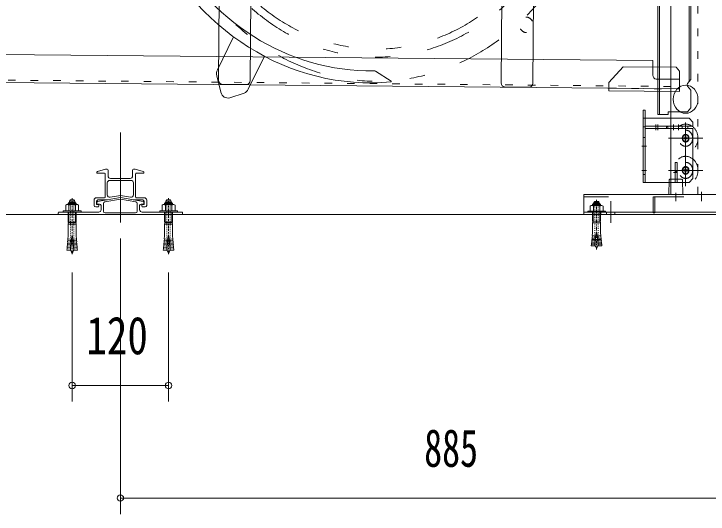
# Model space of a CAD drawing. Units: millimetres, scale not verified. Extents: x -5740 to 5856, y -4020 to 4020.
# Drawn here: x 3932 to 4796, y -3009 to -2387 of the extents above; entities that cross this region are included whole.
import ezdxf
from ezdxf.enums import TextEntityAlignment as Align

# ---------------------------------------------------------------- set-up
doc = ezdxf.new("R2010")
doc.units = ezdxf.units.MM
doc.header["$LTSCALE"] = 10
for name, pattern in [('USER1', [3, 1, -2]), ('USER2', [10, 4, -6]), ('USER3', [13, 6, -3, 1, -3]), ('USER4', [24, 12, -5, 2, -5]), ('USER5', [25, 6, -5, 2, -5, 2, -5])]:
    doc.linetypes.add(name, pattern=pattern)
for name, color, linetype, lineweight in [('0-0_0', 7, 'Continuous', 18), ('0-1_0-0SHITUMEI', 4, 'Continuous', 18), ('0-3_2-03BODL', 2, 'Continuous', 18), ('0-4_2-53DIM', 7, 'Continuous', 18), ('0-6_2-7RACK', 3, 'USER4', 18), ('0-9_2-F', 7, 'USER5', 9), ('0-C_2ラック-5下レル', 3, 'Continuous', 18), ('0-D_2ラック-9上ラック', 7, 'Continuous', 18), ('0-E_2ラック-A上ラック架台', 3, 'Continuous', 18), ('1-0_0-00', 4, 'Continuous', 18), ('1-1_2ラック-D上自転車１', 4, 'Continuous', 18)]:
    doc.layers.add(name, color=color, linetype=linetype, lineweight=lineweight)
doc.styles.add('ＭＳ ゴシック', font='')
doc.styles.get('ＭＳ ゴシック').set_extended_font_data('MS Gothic')

# ---------------------------------------------------------------- blocks, each defined once
blk = doc.blocks.new('C-10x60L_7')
at = {"layer": '0-1_0-0SHITUMEI'}
for p, q in [((-54.8, 440), (-54.8, -440)), ((-54.8, 440), (0, 440)), ((0, -440), (0, 440)), ((-608, -88), (-608, 88)), ((-551.1, -130), (-551.1, 130)), ((-551.1, 130), (-488, 130)), ((-480, 152), (-432, 200)), ((-480, -152), (-480, 152)), ((-480, -122), (-480, 122)), ((-464.5, 167.5), (-374.8, 167.5)), ((-432, -200), (-432, 200)), ((-432, 200), (-374.8, 200)), ((-374.8, 268), (-342.8, 323.3)), ((-374.8, -268), (-374.8, 268)), ((-342.8, 323.3), (-54.8, 323.3)), ((-342.8, 161.7), (-54.8, 161.7)), ((-54.8, -323.3), (-54.8, 323.3)), ((0, 200), (507.1, 200)), ((0, 167.5), (507.1, 167.5)), ((507.1, -200), (507.1, 200)), ((520, 177.6), (507.1, 200)), ((507.1, 167.5), (520, 177.6)), ((520, 177.6), (603.6, 200)), ((520, -177.6), (520, 177.6)), ((603.6, -200), (603.6, 200)), ((603.6, 200), (1192.1, 200)), ((1192.1, 200), (1333.7, 212.4)), ((1200, 20), (1917.3, 82.8)), ((1200, -20), (1200, 20)), ((1349.4, 33.1), (1333.7, 212.4)), ((1473.2, 224.6), (1403.5, 218.5)), ((1419.2, 39.2), (1403.5, 218.5)), ((1488.9, 45.3), (1473.2, 224.6)), ((1612.7, 236.8), (1542.9, 230.7)), ((1558.6, 51.4), (1542.9, 230.7)), ((1628.4, 57.5), (1612.7, 236.8)), ((1752.1, 249), (1682.4, 242.9)), ((1698.1, 63.6), (1682.4, 242.9)), ((1767.8, 69.7), (1752.1, 249)), ((1821.9, 255.1), (1901.6, 262.1)), ((1837.6, 75.8), (1821.9, 255.1)), ((1917.3, 82.8), (1901.6, 262.1)), ((-551.1, -130), (-488, -130)), ((-480, -152), (-432, -200)), ((-464.5, -167.5), (-374.8, -167.5)), ((-432, -200), (-374.8, -200)), ((-374.8, -268), (-342.8, -323.3)), ((-342.8, -161.7), (-54.8, -161.7)), ((-342.8, -323.3), (-54.8, -323.3)), ((0, -167.5), (507.1, -167.5)), ((0, -200), (507.1, -200)), ((507.1, -167.5), (520, -177.6)), ((520, -177.6), (507.1, -200)), ((520, -177.6), (603.6, -200)), ((603.6, -200), (1192.1, -200)), ((1192.1, -200), (1333.7, -212.4)), ((1200, -20), (1917.3, -82.8)), ((1349.4, -33.1), (1333.7, -212.4)), ((1419.2, -39.2), (1403.5, -218.5)), ((1473.2, -224.6), (1403.5, -218.5)), ((1488.9, -45.3), (1473.2, -224.6)), ((1558.6, -51.4), (1542.9, -230.7)), ((1612.7, -236.8), (1542.9, -230.7)), ((1628.4, -57.5), (1612.7, -236.8)), ((1698.1, -63.6), (1682.4, -242.9)), ((1752.1, -249), (1682.4, -242.9)), ((1767.8, -69.7), (1752.1, -249)), ((1837.6, -75.8), (1821.9, -255.1)), ((1821.9, -255.1), (1901.6, -262.1)), ((1917.3, -82.8), (1901.6, -262.1)), ((-54.8, -440), (0, -440))]:
    blk.add_line(p, q, dxfattribs=at)
at = {"layer": '0-1_0-0SHITUMEI', "linetype": 'USER3'}
blk.add_line((-688, 0), (2120, 0), dxfattribs=at)
at = {"layer": '0-1_0-0SHITUMEI', "linetype": 'USER2'}
for p, q in [((-472, 80), (1774.7, 80)), ((-472, -80), (1774.7, -80))]:
    blk.add_line(p, q, dxfattribs=at)
at = {"layer": '0-1_0-0SHITUMEI'}
for centre, radius, start, end in [((-499.1, 0), 140, 111.787, 141.055), ((-488, 122), 8, 0, 90), ((-472, 88), 8, 180, 270), ((50.3, 0), 425.1, 157.649, 202.351), ((-256.5, 242.5), 118.2, 180.014, 223.119), ((1360.4, 308.8), 100, 254.513, 295.487), ((1499.9, 321), 100, 254.513, 295.487), ((1639.4, 333.2), 100, 254.513, 295.487), ((1778.8, 345.4), 100, 254.513, 295.487), ((1774.7, -400), 480, 56.443, 82.426), ((-499.1, 0), 140, 218.945, 248.213), ((-488, -122), 8, 270, 0), ((-472, -88), 8, 90, 180), ((-256.5, -242.5), 118.2, 136.881, 179.986), ((1360.4, -308.8), 100, 64.513, 105.487), ((1499.9, -321), 100, 64.513, 105.487), ((1639.4, -333.2), 100, 64.513, 105.487), ((1778.8, -345.4), 100, 64.513, 105.487), ((1774.7, 400), 480, 277.574, 303.557)]:
    blk.add_arc(centre, radius, start, end, dxfattribs=at)
at = {"layer": '0-1_0-0SHITUMEI', "linetype": 'USER2'}
for centre, start, end in [((1774.7, -400), 82.426, 90), ((1774.7, 400), 270, 277.574)]:
    blk.add_arc(centre, 480, start, end, dxfattribs=at)
blk = doc.blocks.new('C-10x60L_8')
at = {"layer": '1-0_0-00'}
for p, q in [((-54.8, 440), (-54.8, -440)), ((-54.8, 440), (0, 440)), ((0, -440), (0, 440)), ((-608, -88), (-608, 88)), ((-551.1, -130), (-551.1, 130)), ((-551.1, 130), (-488, 130)), ((-480, 152), (-432, 200)), ((-480, -152), (-480, 152)), ((-480, -122), (-480, 122)), ((-464.5, 167.5), (-374.8, 167.5)), ((-432, -200), (-432, 200)), ((-432, 200), (-374.8, 200)), ((-374.8, 268), (-342.8, 323.3)), ((-374.8, -268), (-374.8, 268)), ((-342.8, 323.3), (-54.8, 323.3)), ((-342.8, 161.7), (-54.8, 161.7)), ((-54.8, -323.3), (-54.8, 323.3)), ((0, 200), (507.1, 200)), ((0, 167.5), (507.1, 167.5)), ((507.1, -200), (507.1, 200)), ((520, 177.6), (507.1, 200)), ((507.1, 167.5), (520, 177.6)), ((520, 177.6), (603.6, 200)), ((520, -177.6), (520, 177.6)), ((603.6, -200), (603.6, 200)), ((603.6, 200), (1192.1, 200)), ((1192.1, 200), (1333.7, 212.4)), ((1200, 20), (1917.3, 82.8)), ((1200, -20), (1200, 20)), ((1349.4, 33.1), (1333.7, 212.4)), ((1473.2, 224.6), (1403.5, 218.5)), ((1419.2, 39.2), (1403.5, 218.5)), ((1488.9, 45.3), (1473.2, 224.6)), ((1612.7, 236.8), (1542.9, 230.7)), ((1558.6, 51.4), (1542.9, 230.7)), ((1628.4, 57.5), (1612.7, 236.8)), ((1752.1, 249), (1682.4, 242.9)), ((1698.1, 63.6), (1682.4, 242.9)), ((1767.8, 69.7), (1752.1, 249)), ((1821.9, 255.1), (1901.6, 262.1)), ((1837.6, 75.8), (1821.9, 255.1)), ((1917.3, 82.8), (1901.6, 262.1)), ((-551.1, -130), (-488, -130)), ((-480, -152), (-432, -200)), ((-464.5, -167.5), (-374.8, -167.5)), ((-432, -200), (-374.8, -200)), ((-374.8, -268), (-342.8, -323.3)), ((-342.8, -161.7), (-54.8, -161.7)), ((-342.8, -323.3), (-54.8, -323.3)), ((0, -167.5), (507.1, -167.5)), ((0, -200), (507.1, -200)), ((507.1, -167.5), (520, -177.6)), ((520, -177.6), (507.1, -200)), ((520, -177.6), (603.6, -200)), ((603.6, -200), (1192.1, -200)), ((1192.1, -200), (1333.7, -212.4)), ((1200, -20), (1917.3, -82.8)), ((1349.4, -33.1), (1333.7, -212.4)), ((1419.2, -39.2), (1403.5, -218.5)), ((1473.2, -224.6), (1403.5, -218.5)), ((1488.9, -45.3), (1473.2, -224.6)), ((1558.6, -51.4), (1542.9, -230.7)), ((1612.7, -236.8), (1542.9, -230.7)), ((1628.4, -57.5), (1612.7, -236.8)), ((1698.1, -63.6), (1682.4, -242.9)), ((1752.1, -249), (1682.4, -242.9)), ((1767.8, -69.7), (1752.1, -249)), ((1837.6, -75.8), (1821.9, -255.1)), ((1821.9, -255.1), (1901.6, -262.1)), ((1917.3, -82.8), (1901.6, -262.1)), ((-54.8, -440), (0, -440))]:
    blk.add_line(p, q, dxfattribs=at)
at = {"layer": '1-0_0-00', "linetype": 'USER3'}
blk.add_line((-688, 0), (2120, 0), dxfattribs=at)
at = {"layer": '1-0_0-00', "linetype": 'USER2'}
for p, q in [((-472, 80), (1774.7, 80)), ((-472, -80), (1774.7, -80))]:
    blk.add_line(p, q, dxfattribs=at)
at = {"layer": '1-0_0-00'}
for centre, radius, start, end in [((-499.1, 0), 140, 111.787, 141.055), ((-488, 122), 8, 0, 90), ((-472, 88), 8, 180, 270), ((50.3, 0), 425.1, 157.649, 202.351), ((-256.5, 242.5), 118.2, 180.014, 223.119), ((1360.4, 308.8), 100, 254.513, 295.487), ((1499.9, 321), 100, 254.513, 295.487), ((1639.4, 333.2), 100, 254.513, 295.487), ((1778.8, 345.4), 100, 254.513, 295.487), ((1774.7, -400), 480, 56.443, 82.426), ((-499.1, 0), 140, 218.945, 248.213), ((-488, -122), 8, 270, 0), ((-472, -88), 8, 90, 180), ((-256.5, -242.5), 118.2, 136.881, 179.986), ((1360.4, -308.8), 100, 64.513, 105.487), ((1499.9, -321), 100, 64.513, 105.487), ((1639.4, -333.2), 100, 64.513, 105.487), ((1778.8, -345.4), 100, 64.513, 105.487), ((1774.7, 400), 480, 277.574, 303.557)]:
    blk.add_arc(centre, radius, start, end, dxfattribs=at)
at = {"layer": '1-0_0-00', "linetype": 'USER2'}
for centre, start, end in [((1774.7, -400), 82.426, 90), ((1774.7, 400), 270, 277.574)]:
    blk.add_arc(centre, 480, start, end, dxfattribs=at)
blk = doc.blocks.new('akys')
at = {"layer": '0-D_2ラック-9上ラック'}
for p, q in [((16428.74, 2102.16), (16428.74, 1707.66)), ((16431.24, 2102.16), (16431.24, 1707.66)), ((16473.24, 2060.62), (16473.24, 1748.69)), ((16475.74, 2058.12), (16475.74, 1751.19)), ((16207.13, 1747.09), (16209.2, 1996)), ((16252.13, 1746.72), (16254.2, 1995.63)), ((15807.14, 1750.42), (15808.54, 1918.33)), ((15852.14, 1750.05), (15853.54, 1917.96)), ((15805.63, 1763.41), (15827.92, 1803.65)), ((14709.93, 1789.06), (16421.87, 1774.81)), ((15849.37, 1739.19), (15871.66, 1779.43)), ((16421.87, 1774.81), (16421.72, 1756.81)), ((16379.8, 1767.16), (16359.64, 1747.33)), ((16379.8, 1767.16), (16454.8, 1766.53)), ((16459.76, 1761.49), (16454.8, 1766.53)), ((14709.64, 1754.06), (16459.58, 1739.49)), ((15810.63, 1735.42), (15804.77, 1755.81)), ((16029.58, 1761.51), (16051.55, 1749.35)), ((16459.55, 1736.49), (16459.76, 1761.49)), ((16051.63, 1748.35), (16051.55, 1749.35)), ((16359.55, 1737.33), (16359.64, 1747.33)), ((16426.68, 1751.77), (16459.67, 1751.49)), ((16459.67, 1751.49), (16459.58, 1739.49)), ((16475.74, 1751.19), (16470.97, 1746.43)), ((15812.1, 1745.38), (15847.1, 1745.09)), ((16212.09, 1742.05), (16247.09, 1741.76)), ((16359.55, 1737.33), (16459.55, 1736.49)), ((16475.74, 1738.12), (16470.97, 1742.89)), ((16475.74, 1716.16), (16475.74, 1738.12)), ((15823, 1728.57), (15843.39, 1734.42)), ((16443.74, 1711.16), (16470.74, 1711.16)), ((16443.74, 1711.16), (16443.74, 1707.66)), ((16475.74, 1716.16), (16470.74, 1711.16)), ((16428.74, 1707.66), (16443.74, 1707.66))]:
    blk.add_line(p, q, dxfattribs=at)
at = {"layer": '0-D_2ラック-9上ラック', "linetype": 'USER1'}
for p, q in [((14709.66, 1757.06), (16459.6, 1742.49)), ((16359.58, 1740.33), (16459.57, 1739.49))]:
    blk.add_line(p, q, dxfattribs=at)
blk.add_circle((16242.73, 1819.3), 9.6, dxfattribs=at)
at = {"layer": '0-D_2ラック-9上ラック'}
blk.add_circle((16468.24, 1726.66), 17.5, dxfattribs=at)
for centre, radius, start, end in [((16021.8, 2102.15), 355.05, 207.22617, 274.82017), ((16021.8, 2102.15), 340.05, 211.15517, 270.89117), ((15814.38, 1758.57), 10, 151.02317, 196.02317), ((16027.16, 1757.14), 5, 61.02317, 90.89117), ((16426.72, 1756.77), 5, 179.52317, 269.52317), ((15812.14, 1750.38), 5, 179.52317, 269.52317), ((15847.14, 1750.09), 5, 269.52317, 359.52317), ((16212.13, 1747.05), 5, 179.52317, 269.52317), ((16247.13, 1746.76), 5, 269.52317, 359.52317), ((16472.74, 1744.66), 2.5, 135, 225), ((15840.63, 1744.03), 10, 286.02317, 331.02317), ((15820.24, 1738.18), 10, 196.02317, 286.02317)]:
    blk.add_arc(centre, radius, start, end, dxfattribs=at)
at = {"layer": '0-E_2ラック-A上ラック架台'}
blk.add_line((16447.24, 1608.27), (16447.24, 3298.27), dxfattribs=at)
at = {"layer": '0-E_2ラック-A上ラック架台', "color": 7, "linetype": 'USER1'}
blk.add_line((16485.74, 1608.27), (16485.74, 3298.27), dxfattribs=at)
at = {"layer": '0-E_2ラック-A上ラック架台', "color": 7}
for p, q in [((16408.24, 1713.16), (16408.24, 1623.16)), ((16410.74, 1713.16), (16408.24, 1713.16)), ((16410.74, 1713.16), (16410.74, 1623.16)), ((16408.24, 1703.16), (16473.24, 1703.16)), ((16478.24, 1698.16), (16473.24, 1703.16)), ((16478.24, 1698.16), (16478.24, 1693.16)), ((16408.24, 1692.16), (16410.74, 1692.16)), ((16410.74, 1693.16), (16478.24, 1693.16)), ((16410.74, 1690.16), (16478.24, 1690.16)), ((16441.24, 1692.16), (16441.24, 1691.16)), ((16443.24, 1693.16), (16443.24, 1690.16)), ((16463.24, 1693.16), (16463.24, 1690.16)), ((16471.24, 1693.16), (16471.24, 1690.16)), ((16478.24, 1690.16), (16478.24, 1628.16)), ((16408.24, 1679.16), (16410.74, 1679.16)), ((16453.24, 1648.16), (16453.24, 1623.16)), ((16453.24, 1648.16), (16456.24, 1648.16)), ((16456.24, 1648.16), (16456.24, 1623.16)), ((16408.24, 1633.16), (16410.74, 1633.16)), ((16456.24, 1635.66), (16453.24, 1635.66)), ((16455.24, 1636.66), (16454.24, 1636.66)), ((16444.87, 1626.3), (16444.24, 1608.27)), ((16445.87, 1627.27), (16462.61, 1627.27)), ((16463.61, 1626.3), (16464.24, 1608.27)), ((16473.24, 1623.16), (16478.24, 1628.16)), ((16408.24, 1623.16), (16473.24, 1623.16)), ((16324.24, 1608.27), (16572.24, 1608.27)), ((16324.24, 1583.27), (16324.24, 1608.27)), ((16572.24, 1586.27), (16324.24, 1586.27))]:
    blk.add_line(p, q, dxfattribs=at)
at = {"layer": '0-E_2ラック-A上ラック架台', "linetype": 'USER4'}
for p, q in [((16426.24, 1695.16), (16426.24, 1688.16)), ((16429.11, 1695.16), (16429.11, 1688.16)), ((16451.24, 1695.16), (16451.24, 1688.16)), ((16458.24, 1695.16), (16458.24, 1688.16)), ((16468.24, 1697.79), (16468.24, 1658.53)), ((16444.09, 1678.16), (16492.37, 1678.16)), ((16406.24, 1668.16), (16412.74, 1668.16)), ((16468.24, 1657.79), (16468.24, 1618.53)), ((16406.24, 1638.16), (16412.74, 1638.16)), ((16444.09, 1638.16), (16492.37, 1638.16)), ((16451.24, 1635.66), (16453.24, 1635.66)), ((16454.24, 1610.16), (16454.24, 1599.83)), ((16490.74, 1611.27), (16490.74, 1599.83)), ((16362.24, 1599.94), (16362.24, 1573.1))]:
    blk.add_line(p, q, dxfattribs=at)
at = {"layer": '0-E_2ラック-A上ラック架台', "linetype": 'USER2'}
for p, q in [((16467.74, 1678.66), (16465.74, 1678.66)), ((16468.74, 1680.66), (16467.74, 1680.66)), ((16467.74, 1678.66), (16467.74, 1680.66)), ((16467.74, 1675.66), (16467.74, 1677.66)), ((16468.74, 1678.66), (16468.74, 1680.66)), ((16470.74, 1678.66), (16468.74, 1678.66)), ((16470.74, 1677.66), (16468.74, 1677.66)), ((16468.74, 1675.66), (16468.74, 1677.66)), ((16470.74, 1677.66), (16470.74, 1678.66)), ((16468.74, 1675.66), (16467.74, 1675.66)), ((16467.74, 1638.66), (16465.74, 1638.66)), ((16468.74, 1640.66), (16467.74, 1640.66)), ((16467.74, 1638.66), (16467.74, 1640.66)), ((16467.74, 1635.66), (16467.74, 1637.66)), ((16468.74, 1635.66), (16467.74, 1635.66)), ((16468.74, 1638.66), (16468.74, 1640.66)), ((16470.74, 1638.66), (16468.74, 1638.66)), ((16470.74, 1637.66), (16468.74, 1637.66)), ((16468.74, 1635.66), (16468.74, 1637.66)), ((16470.74, 1637.66), (16470.74, 1638.66)), ((16572.24, 1605.27), (16324.24, 1605.27)), ((16422.24, 1585.27), (16422.24, 1605.27)), ((16424.74, 1585.27), (16424.74, 1605.27)), ((16336.24, 1586.27), (16336.24, 1583.27)), ((16348.24, 1586.27), (16348.24, 1583.27)), ((16356.24, 1586.27), (16356.24, 1583.27)), ((16368.24, 1586.27), (16368.24, 1583.27)), ((16424.74, 1585.27), (16422.24, 1585.27))]:
    blk.add_line(p, q, dxfattribs=at)
for points in [[(16467.74, 1677.66), (16465.74, 1677.66), (16465.74, 1678.66)], [(16467.74, 1637.66), (16465.74, 1637.66), (16465.74, 1638.66)]]:
    blk.add_lwpolyline(points, dxfattribs=at)
for centre, radius in [((16468.24, 1678.16), 17.5), ((16468.24, 1678.16), 10), ((16468.24, 1678.16), 4.75), ((16468.24, 1638.16), 17.5), ((16468.24, 1638.16), 10), ((16468.24, 1638.16), 4.75)]:
    blk.add_circle(centre, radius, dxfattribs=at)
at = {"layer": '0-E_2ラック-A上ラック架台', "color": 7}
for centre in [(16468.24, 1678.16), (16468.24, 1638.16)]:
    blk.add_circle(centre, 4.1, dxfattribs=at)
for centre, start, end in [((16442.24, 1692.16), 90, 180), ((16442.24, 1691.16), 180, 270), ((16454.24, 1635.66), 90, 180), ((16455.24, 1635.66), 0, 90), ((16445.87, 1626.27), 90, 178), ((16462.61, 1626.27), 2, 90)]:
    blk.add_arc(centre, 1, start, end, dxfattribs=at)
at = {"layer": '1-1_2ラック-D上自転車１', "linetype": 'USER5'}
for major_axis, start_param, end_param in [((-0.1, 330.2), 1.939389, 6.245358), ((-0.09, 300.2), 1.684117, 6.292209), ((-0.09, 290.2), 1.684402, 6.291921)]:
    blk.add_ellipse((16030.84, 2079.27), major_axis=major_axis, ratio=0.97706, start_param=start_param, end_param=end_param, dxfattribs=at)
at = {"layer": '0-C_2ラック-5下レル', "xscale": 0.025, "yscale": 0.025, "rotation": 270}
blk.add_blockref('C-10x60L_8', (16342.24, 1586.27), dxfattribs=at)

msp = doc.modelspace()

# ---------------------------------------------------------------- linework, layer by layer
at = {"layer": '0-3_2-03BODL', "color": 3, "linetype": 'USER4'}
msp.add_line((4064.69, -2646.6), (4064.69, -2534.6), dxfattribs=at)
at = {"layer": '0-3_2-03BODL', "color": 7}
msp.add_line((4949.69, -2636.6), (1479.71, -2636.6), dxfattribs=at)
at = {"layer": '0-4_2-53DIM'}
for p, q in [((4036.17, -2583.07), (4046.31, -2580.31)), ((4048.44, -2580.27), (4046.57, -2580.27)), ((4049.44, -2581.27), (4049.44, -2588.77)), ((4079.94, -2581.27), (4079.94, -2588.77)), ((4080.94, -2580.27), (4082.8, -2580.27)), ((4093.2, -2583.07), (4083.07, -2580.31)), ((4035.44, -2584.03), (4035.44, -2584.77)), ((4044.94, -2585.27), (4035.94, -2585.27)), ((4045.94, -2586.27), (4045.94, -2614.77)), ((4076.94, -2591.77), (4052.44, -2591.77)), ((4083.44, -2586.27), (4083.44, -2614.77)), ((4084.44, -2585.27), (4093.44, -2585.27)), ((4093.94, -2584.03), (4093.94, -2584.77)), ((4048.44, -2597.27), (4048.44, -2612.19)), ((4051.44, -2594.27), (4077.94, -2594.27)), ((4080.94, -2597.27), (4080.94, -2612.19)), ((4044.94, -2615.77), (4034.94, -2615.77)), ((4036.26, -2620.46), (4064.69, -2615.44)), ((4045.34, -2620.89), (4064.69, -2617.47)), ((4051.96, -2615.15), (4064.69, -2612.9)), ((4077.42, -2615.15), (4064.69, -2612.9)), ((4093.11, -2620.46), (4064.69, -2615.44)), ((4084.03, -2620.89), (4064.69, -2617.47)), ((4084.44, -2615.77), (4094.44, -2615.77)), ((4031.94, -2618.77), (4031.94, -2625.27)), ((4034.94, -2621.27), (4034.94, -2623.77)), ((4035.44, -2621.44), (4035.44, -2623.1)), ((4037.44, -2624.27), (4035.44, -2624.27)), ((4035.94, -2623.6), (4038.69, -2623.6)), ((4037.94, -2618.27), (4048.48, -2618.27)), ((4037.94, -2624.77), (4037.94, -2626.27)), ((4040.69, -2625.6), (4040.69, -2630.6)), ((4043.69, -2622.86), (4043.69, -2632.6)), ((4091.44, -2618.27), (4080.89, -2618.27)), ((4085.69, -2622.86), (4085.69, -2632.6)), ((4088.69, -2625.6), (4088.69, -2630.6)), ((4093.44, -2623.6), (4090.69, -2623.6)), ((4091.44, -2624.77), (4091.44, -2626.27)), ((4091.94, -2624.27), (4093.94, -2624.27)), ((4093.94, -2621.44), (4093.94, -2623.1)), ((4094.44, -2621.27), (4094.44, -2623.77)), ((4097.44, -2618.77), (4097.44, -2625.27)), ((3987.19, -2634.6), (3987.19, -2635.6)), ((3988.19, -2633.6), (4037.69, -2633.6)), ((4036.94, -2627.27), (4033.94, -2627.27)), ((4045.69, -2634.6), (4083.69, -2634.6)), ((4141.19, -2633.6), (4091.69, -2633.6)), ((4092.44, -2627.27), (4095.44, -2627.27)), ((4142.19, -2634.6), (4142.19, -2635.6)), ((3988.19, -2636.6), (4141.19, -2636.6))]:
    msp.add_line(p, q, dxfattribs=at)
at = {"layer": '0-4_2-53DIM', "color": 4, "linetype": 'USER4'}
for p, q in [((4004.69, -2630.6), (4004.69, -2640.6)), ((4124.69, -2630.6), (4124.69, -2640.6))]:
    msp.add_line(p, q, dxfattribs=at)
at = {"layer": '0-4_2-53DIM'}
for centre, radius, start, end in [((4036.44, -2584.03), 1, 105.255, 180), ((4046.57, -2581.27), 1, 90, 105.255), ((4048.44, -2581.27), 1, 0, 90), ((4080.94, -2581.27), 1, 90, 180), ((4082.8, -2581.27), 1, 74.745, 90), ((4092.94, -2584.03), 1, 0, 74.745), ((4035.94, -2584.77), 0.5, 180, 270), ((4044.94, -2586.27), 1, 0, 90), ((4052.44, -2588.77), 3, 180, 270), ((4076.94, -2588.77), 3, 270, 0), ((4084.44, -2586.27), 1, 90, 180), ((4093.44, -2584.77), 0.5, 270, 0), ((4051.44, -2597.27), 3, 90, 180), ((4077.94, -2597.27), 3, 0, 90), ((4034.94, -2618.77), 3, 90, 180), ((4044.94, -2614.77), 1, 270, 0), ((4051.44, -2612.19), 3, 180, 280), ((4077.94, -2612.19), 3, 260, 0), ((4084.44, -2614.77), 1, 180, 270), ((4094.44, -2618.77), 3, 0, 90), ((4033.94, -2625.27), 2, 180, 270), ((4037.94, -2621.27), 3, 90, 180), ((4035.44, -2623.77), 0.5, 180, 270), ((4036.44, -2621.44), 1, 100, 180), ((4035.94, -2623.1), 0.5, 180, 270), ((4036.94, -2626.27), 1, 270, 0), ((4037.44, -2624.77), 0.5, 0, 90), ((4038.69, -2625.6), 2, 0, 90), ((4045.69, -2622.86), 2, 100, 180), ((4048.48, -2616.27), 2, 270, 280), ((4080.89, -2616.27), 2, 260, 270), ((4083.69, -2622.86), 2, 0, 80), ((4090.69, -2625.6), 2, 90, 180), ((4091.44, -2621.27), 3, 0, 90), ((4091.94, -2624.77), 0.5, 90, 180), ((4092.44, -2626.27), 1, 180, 270), ((4092.94, -2621.44), 1, 0, 80), ((4093.44, -2623.1), 0.5, 270, 0), ((4093.94, -2623.77), 0.5, 270, 0), ((4095.44, -2625.27), 2, 270, 0), ((3988.19, -2634.6), 1, 90, 180), ((4037.69, -2630.6), 3, 270, 0), ((4045.69, -2632.6), 2, 180, 270), ((4083.69, -2632.6), 2, 270, 0), ((4091.69, -2630.6), 3, 180, 270), ((4141.19, -2634.6), 1, 0, 90), ((3988.19, -2635.6), 1, 180, 270), ((4141.19, -2635.6), 1, 270, 0)]:
    msp.add_arc(centre, radius, start, end, dxfattribs=at)
at = {"layer": '0-6_2-7RACK'}
msp.add_line((4064.69, -2569.6), (4064.69, -2582.6), dxfattribs=at)
at = {"layer": '0-9_2-F', "color": 3, "linetype": 'Continuous', "lineweight": 18}
for p, q in [((4064.69, -3009.36), (4064.69, -2666.6)), ((4004.69, -2869.36), (4004.69, -2708.6)), ((4124.69, -2869.36), (4124.69, -2708.6)), ((4004.69, -2849.36), (4124.69, -2849.36)), ((4949.69, -2989.36), (4064.69, -2989.36))]:
    msp.add_line(p, q, dxfattribs=at)
for centre, start, end in [((4004.69, -2849.36), 0, 180), ((4004.69, -2849.36), 180, 0), ((4124.69, -2849.36), 0, 180), ((4124.69, -2849.36), 180, 0), ((4064.69, -2989.36), 0, 180), ((4064.69, -2989.36), 180, 0)]:
    msp.add_arc(centre, 4, start, end, dxfattribs=at)

# ---------------------------------------------------------------- block references
at = {"layer": '0-0_0', "xscale": 0.8795}
msp.add_blockref('akys', (-9715.6, -4219.87), dxfattribs=at)
at = {"layer": '0-4_2-53DIM', "xscale": 0.025, "yscale": 0.025, "rotation": 270}
for p in [(4004.69, -2633.6), (4124.69, -2633.6)]:
    msp.add_blockref('C-10x60L_7', p, dxfattribs=at)

# ---------------------------------------------------------------- texts
at = {"layer": '0-9_2-F', "style": 'ＭＳ ゴシック'}
for s, width, p in [('120', 0.8, (4022.37, -2824.56)), ('885', 0.7, (4442.83, -2964.56))]:
    msp.add_text(s, height=46.89, dxfattribs=dict(at, width=width)).set_placement(p, align=Align.BOTTOM_LEFT)

doc.saveas('drawing.dxf')
